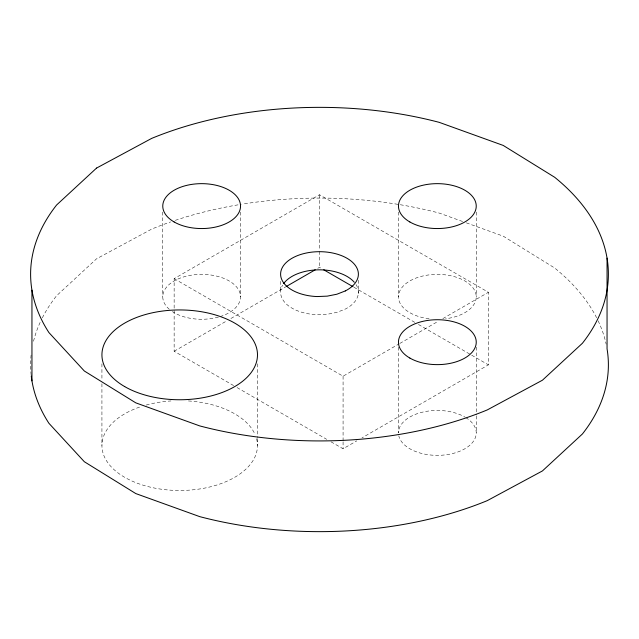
<?xml version="1.0" encoding="UTF-8"?>
<svg xmlns="http://www.w3.org/2000/svg" width="639" height="639" viewBox="0 0 639 639"><rect width="100%" height="100%" fill="white"/><g stroke="black" fill="none" stroke-linecap="round" stroke-linejoin="round"><path stroke-width="0.48" stroke-dasharray="3.19 2.4" d="M233.618 385.581L174.143 351.25L174.143 278.668L319.492 194.759L488.428 292.287L488.428 364.861L362.001 437.859M174.143 351.25L226.605 320.962M230.911 318.478L285.952 286.695M317.775 268.324L319.492 267.334L321.209 268.324M174.143 278.668L343.079 376.203L398.984 343.926M399.838 343.431L438.546 321.09M442.843 318.605L488.428 292.287M331.01 441.813L343.079 448.778L356.842 440.838M462.604 221.501L439.257 213.083A288.884 166.787 0 0 0 242.189 204.16M466.342 222.851L503.22 236.15L554.66 267.989A288.884 166.787 0 0 1 597.697 319.923M353.91 287.207L415.007 322.479M418.449 324.468L488.428 364.861M237.061 387.577L326.705 439.328M476.239 212.084L476.239 296.823M476.239 347.161L476.239 414.959M476.239 415.949L476.239 432.899M398.464 212.084L398.464 296.823M398.464 347.161L398.464 432.899A38.891 22.453 0 0 1 422.467 412.155A38.891 22.453 0 0 1 464.849 417.027M358.319 280.281L358.319 293.644M343.079 376.203L343.079 440.83M343.079 441.821L343.079 448.778M319.492 194.759L319.492 250.432M319.492 251.423L319.492 267.334M280.681 281.368L280.681 290.921M257.485 363.823L257.485 437.595M257.485 438.594L257.485 445.567M240.536 212.084L240.536 296.823M162.761 212.084L162.761 296.823M101.928 363.823L101.928 379.774M101.928 383.759L101.928 445.567M356.019 284.571A38.891 22.453 0 0 1 345.276 309.092L336.865 312.375L327.264 314.284L317.136 314.692A38.891 22.453 0 0 1 282.614 285.17M31.151 374.981A288.884 166.787 0 0 1 31.111 355.076M33.524 341.25A288.884 166.787 0 0 1 40.6 321.393M42.318 317.879A288.884 166.787 0 0 1 56.607 295.721L96.561 258.795L151.707 229.089A288.884 166.787 0 0 1 170.613 221.933M175.286 220.343A288.884 166.787 0 0 1 241.215 204.312M598.144 320.842A288.884 166.787 0 0 1 606.155 344.165M169.311 309.292A38.891 22.453 0 0 1 180.765 277.885A38.891 22.453 0 0 1 234.896 285.178A38.891 22.453 0 0 1 221.094 316.265M218.402 317.08A38.891 22.453 0 0 1 172.418 311.632M429.073 318.757A38.891 22.453 0 0 1 405.15 284.235A38.891 22.453 0 0 1 469.553 284.235A38.891 22.453 0 0 1 445.623 318.757M256.574 438.729A77.774 44.906 0 0 1 200.934 488.771A77.774 44.906 0 0 1 108.071 463.059A77.774 44.906 0 0 1 140.82 406.684M146.203 405.046A77.774 44.906 0 0 1 171.004 400.949M188.409 400.949A77.774 44.906 0 0 1 254.833 433.945M465.727 417.547A38.891 22.453 0 0 1 453.978 453.195A38.891 22.453 0 0 1 398.792 435.83"/><path stroke-width="0.96" d="M286.807 286.2L315.195 269.818M323.797 269.818L353.055 286.711M607.05 258.124L607.05 348.846A288.884 166.787 0 0 1 582.393 434.001L542.439 470.927L487.293 500.625A288.884 166.787 0 0 1 199.743 516.639L135.78 493.572L84.34 461.733L48.923 423.298A288.884 166.787 0 0 1 31.255 375.964M31.95 290.154L31.95 380.876M283.636 283.604A38.891 22.453 0 0 1 318.222 269.842A38.891 22.453 0 0 1 354.294 282.262M96.561 168.073L56.607 204.999A288.884 166.787 0 0 0 48.923 332.576L84.34 371.011L135.78 402.85L199.743 425.917A288.884 166.787 0 0 0 487.293 409.911L542.439 380.205L582.393 343.279A288.884 166.787 0 0 0 554.66 177.267L503.22 145.428L439.257 122.361A288.884 166.787 0 0 0 151.707 138.375L96.561 168.073M345.276 290.953L336.865 294.228L327.264 296.137L317.136 296.552A38.891 22.453 0 0 1 282.614 267.022A38.891 22.453 0 0 1 340.954 255.416A38.891 22.453 0 0 1 345.276 290.953M409.855 358.056A38.891 22.453 0 0 0 474.913 347.991A38.891 22.453 0 0 0 427.283 320.49A38.891 22.453 0 0 0 409.855 358.056M409.855 221.973A38.891 22.453 0 0 0 474.913 211.908A38.891 22.453 0 0 0 427.283 184.415A38.891 22.453 0 0 0 409.855 221.973M174.151 221.973A38.891 22.453 0 0 0 239.218 211.908A38.891 22.453 0 0 0 191.588 184.415A38.891 22.453 0 0 0 174.151 221.973M124.709 386.603A77.774 44.906 0 0 0 254.833 366.474A77.774 44.906 0 0 0 159.574 311.473A77.774 44.906 0 0 0 124.709 386.603"/></g></svg>
